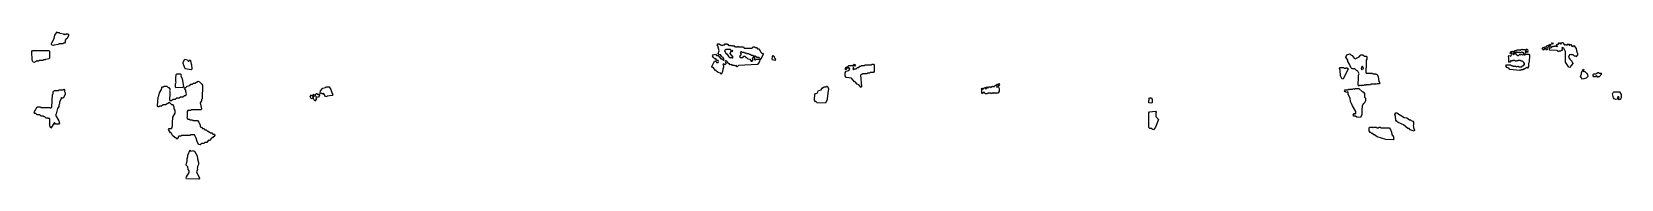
# Model space of a CAD drawing. Header units: millimetres. Extents: x 0 to 6989, y 0 to 646.
import ezdxf

# ---------------------------------------------------------------- set-up
doc = ezdxf.new("R2010")
doc.units = ezdxf.units.MM
doc.layers.add('Y', color=7, linetype='Continuous')

msp = doc.modelspace()

# ---------------------------------------------------------------- linework, layer by layer
at = {"layer": 'Y'}
for points in [[(88.4, 587.3), (86.7, 592.9), (88.3, 598.4), (98.3, 617.6), (101.7, 631.3), (110.9, 646.5), (112.7, 643.7), (121, 643.7), (122.7, 640.9), (139.3, 638.2), (142.6, 632.8), (145.9, 638.2), (149.2, 635.5), (150.9, 638.2), (159.3, 638.2), (161.9, 634), (161.9, 628.5), (154.3, 616.1), (151, 616.1), (146.9, 609.3), (146.9, 601.1), (144.3, 596.9), (139.3, 596.9), (137.7, 594.2), (119.3, 594.2), (117.7, 591.4), (97.7, 588.7), (96, 585.9), (88.4, 587.3)], [(6.7, 513.4), (1.7, 521.7), (0, 560.1), (2.5, 564.2), (76, 564.2), (78.5, 560.1), (78.5, 532.6), (76, 528.5), (61, 525.7), (59.3, 523), (51, 523), (49.3, 520.2), (32.7, 520.2), (31, 517.5), (24.2, 517.5), (22.6, 520.1), (19.3, 514.7), (17.6, 517.4), (12.6, 512), (6.7, 513.4)], [(3012.5, 471), (3009.2, 476.4), (3005.9, 476.4), (2995.9, 490.1), (2992.5, 490.1), (2990, 494.3), (3002.5, 517.7), (3007.7, 517.7), (3011, 512.2), (3017.5, 512.2), (3020, 516.2), (3017.5, 520.2), (3012.5, 520.2), (3007.5, 528.5), (3002.6, 528.5), (2997.5, 534), (2993.3, 540.9), (2995.9, 545.1), (3006, 547.8), (3011, 542.3), (3017.6, 542.3), (3029.3, 528.7), (3036, 528.7), (3041, 520.5), (3045, 524.5), (3039.2, 534), (3034.2, 536.7), (3027.5, 544.9), (3020.9, 547.6), (3018.3, 551.8), (3021.7, 562.8), (3016.7, 584.6), (3013.3, 590.2), (3015.9, 594.4), (3022.6, 594.4), (3027.7, 588.9), (3037.6, 586.2), (3039.2, 588.9), (3045.9, 588.9), (3049.3, 594.5), (3050.9, 591.7), (3052.5, 594.4), (3056, 594.4), (3059.3, 589), (3060.9, 591.7), (3064.3, 586.2), (3067.5, 586.2), (3069.3, 589), (3071, 586.2), (3079.3, 586.2), (3082.6, 583.4), (3086, 586.2), (3089.3, 580.7), (3092.6, 583.5), (3094.3, 580.7), (3102.6, 580.7), (3106, 583.5), (3107.7, 580.7), (3129.3, 580.7), (3132.7, 575.2), (3167.5, 575.2), (3170.9, 580.7), (3179.3, 580.7), (3181, 577.9), (3186, 577.9), (3191, 572.5), (3197.7, 572.5), (3204.4, 558.7), (3209.3, 553.3), (3212.7, 553.3), (3215.2, 549.1), (3210.2, 535.4), (3201.9, 524.4), (3198.5, 513.4), (3191, 503.8), (3107.6, 498.3), (3100.9, 492.8), (3097.6, 498.3), (3090.9, 495.6), (3089.2, 498.3), (3080.9, 498.3), (3077.6, 503.8), (3070.9, 501), (3067.5, 506.5), (3064.2, 506.5), (3055.9, 517.5), (3052.5, 517.5), (3050.9, 520.1), (3048.6, 516.2), (3053.6, 508), (3047.6, 501), (3041, 506.5), (3038.6, 502.5), (3041.9, 497.1), (3041.9, 491.6), (3038.5, 483.3), (3036.9, 472.4), (3030.9, 459.9), (3027.5, 465.5), (3017.5, 468.2), (3015.9, 471), (3012.5, 471)], [(3070, 551.8), (3075, 562.8), (3072.5, 569.5), (3052.6, 569.5), (3045.2, 562.8), (3052.7, 550.6), (3056, 550.6), (3064.3, 536.8), (3067.6, 534.1), (3079.3, 534.1), (3080.9, 531.5), (3083.3, 535.4), (3070, 551.8)], [(3081.7, 562.8), (3079.3, 566.7), (3076.9, 562.8), (3079.3, 558.9), (3081.7, 562.8)], [(6512.7, 495.8), (6526, 495.8), (6527.6, 493.1), (6536, 495.8), (6537.7, 493.1), (6550.9, 493.1), (6554.2, 498.6), (6557.6, 495.8), (6563.3, 502.6), (6563.3, 508), (6560.9, 512.1), (6554.2, 517.5), (6547.5, 517.5), (6545.9, 520.2), (6534.3, 520.2), (6532.6, 517.5), (6529.3, 520.2), (6527.7, 517.5), (6522.5, 517.5), (6520.9, 520.2), (6512.7, 520.2), (6511, 517.5), (6507.6, 520.2), (6504.2, 517.5), (6502.6, 520.1), (6497.6, 511.9), (6495, 516.2), (6495, 532.6), (6493.3, 538.2), (6495.9, 542.4), (6502.6, 539.6), (6508.3, 549.1), (6505, 557.3), (6507.6, 561.6), (6510.9, 558.8), (6512.6, 561.6), (6514.3, 558.8), (6517.6, 561.6), (6520.2, 557.3), (6518.6, 554.6), (6520.9, 550.7), (6522.6, 553.4), (6527.7, 545.1), (6531, 545.1), (6532.7, 542.3), (6537.6, 542.3), (6542.6, 547.9), (6544.3, 545.1), (6552.6, 547.8), (6554.3, 545.1), (6557.6, 545.1), (6561, 547.9), (6562.7, 545.1), (6565.9, 545.1), (6567.5, 547.8), (6582.7, 547.8), (6585.2, 543.6), (6583.5, 513.5), (6580.2, 508), (6580.2, 494.3), (6575.9, 487.3), (6574.2, 490.1), (6560.9, 481.9), (6559.3, 484.6), (6556, 479.2), (6549.3, 479.2), (6547.6, 476.4), (6544.3, 479.1), (6542.7, 476.4), (6499.2, 481.9), (6494.2, 487.4), (6485.9, 490.1), (6481.7, 497.1), (6484.2, 501.3), (6502.7, 501.3), (6504.3, 498.5), (6511, 498.5), (6512.7, 495.8)], [(6544.2, 555.8), (6532.6, 555.8), (6529.3, 558.5), (6524.3, 553), (6520, 560), (6522.5, 564.2), (6527.5, 564.2), (6529.2, 567), (6542.6, 567), (6545.9, 564.3), (6549.3, 569.8), (6550.9, 567.1), (6552.6, 569.8), (6555.9, 567), (6557.5, 569.7), (6566, 569.7), (6568.6, 565.5), (6566.9, 562.8), (6568.5, 557.3), (6566, 553.1), (6560.1, 551.7), (6557.5, 555.8), (6552.5, 555.8), (6550.9, 558.5), (6545.9, 553), (6544.2, 555.8)], [(6578.6, 565.5), (6576.9, 562.8), (6578.6, 560), (6576, 555.8), (6570, 560), (6571.7, 562.8), (6570, 565.5), (6574.3, 572.6), (6578.6, 565.5)], [(6650.9, 580.7), (6656, 580.7), (6657.6, 578), (6664.2, 586.2), (6667.7, 586.2), (6670.2, 581.9), (6661.9, 573.7), (6663.6, 571), (6660.9, 566.7), (6657.5, 572.3), (6651, 572.3), (6647.6, 566.7), (6641.6, 571), (6645.9, 577.9), (6649.2, 577.9), (6650.9, 580.7)], [(6676.9, 587.4), (6672.6, 580.4), (6670, 584.7), (6674.3, 591.7), (6676.9, 587.4)], [(6724.3, 564), (6722.7, 561.3), (6714.3, 561.3), (6712.6, 558.5), (6707.6, 564.1), (6674.2, 566.8), (6671.7, 571), (6675.9, 578), (6677.6, 575.3), (6679.2, 577.9), (6682.5, 577.9), (6685.9, 583.5), (6689.2, 580.7), (6690.9, 583.4), (6697.5, 583.4), (6699.2, 586.2), (6705.9, 580.7), (6708.3, 584.7), (6705, 590.2), (6707.6, 594.4), (6712.6, 591.7), (6717.6, 599.9), (6721, 594.4), (6724.2, 594.4), (6727.5, 599.8), (6731, 599.8), (6739.3, 588.9), (6742.5, 588.9), (6744.3, 591.7), (6746, 588.9), (6752.5, 588.9), (6755.9, 594.5), (6761, 586.2), (6766, 591.7), (6771, 583.4), (6774.3, 583.4), (6776, 580.7), (6780.9, 586.2), (6790.2, 573.8), (6791.9, 562.8), (6796.9, 551.8), (6796.9, 546.3), (6789.3, 536.6), (6787.5, 539.4), (6782.6, 539.4), (6777.6, 544.9), (6770.9, 544.9), (6769.2, 547.6), (6761, 544.9), (6756.9, 535.4), (6762.7, 525.9), (6771, 517.7), (6775.2, 508), (6766.9, 497), (6764.3, 490.1), (6758.4, 491.5), (6743.3, 513.5), (6743.3, 560), (6735.9, 575), (6729.3, 577.7), (6726.9, 573.7), (6730.2, 568.3), (6727.7, 564), (6724.3, 564)], [(6685.9, 599.9), (6688.6, 595.6), (6685.9, 591.3), (6683.3, 595.6), (6685.9, 599.9)], [(674.2, 484.7), (665, 508), (665, 513.5), (672.6, 525.9), (684.3, 523.2), (687.7, 517.7), (690.9, 517.7), (696, 523.2), (698.5, 519), (700.2, 505.3), (701.9, 502.6), (703.5, 483.4), (701, 479.2), (674.2, 484.7)], [(3168.3, 529.9), (3174.3, 536.9), (3178.6, 529.9), (3176.9, 527.2), (3179.3, 523.2), (3182.5, 523.2), (3184.2, 525.9), (3197.5, 525.9), (3200, 529.9), (3197.5, 533.9), (3187.6, 533.9), (3180.9, 539.4), (3177.7, 539.4), (3175.9, 536.6), (3172.5, 542.1), (3164.2, 542.1), (3159.2, 547.6), (3154.2, 547.6), (3152.5, 550.4), (3142.5, 550.4), (3140.9, 553.1), (3134.2, 553.1), (3132.5, 555.8), (3122.5, 555.8), (3120.9, 558.6), (3117.7, 558.6), (3115.2, 554.6), (3118.6, 549.1), (3111.9, 538.1), (3114.3, 534.1), (3125.9, 534.1), (3130.9, 539.6), (3136, 539.6), (3139.3, 534.1), (3142.6, 534.1), (3147.7, 528.6), (3157.7, 525.9), (3162.7, 517.7), (3167.5, 517.7), (3171.7, 524.4), (3168.3, 529.9)], [(3256.7, 538.2), (3259.2, 542.4), (3263.5, 538.2), (3263.5, 535.4), (3270.2, 524.4), (3267.6, 520.2), (3257.5, 523), (3255, 527.2), (3256.7, 538.2)], [(3585.2, 488.9), (3581, 479.1), (3576.6, 483.4), (3580.9, 493.1), (3585.2, 488.9)], [(3620.9, 427.1), (3617.6, 427.1), (3604.2, 443.6), (3580.9, 446.3), (3576.7, 453.2), (3576.7, 467), (3580.9, 473.9), (3592.5, 476.6), (3596.7, 483.4), (3592.6, 490.1), (3587.6, 487.3), (3585, 491.6), (3592.6, 498.5), (3607.5, 498.5), (3609.3, 501.4), (3611.9, 497.1), (3610.2, 494.3), (3613.6, 488.9), (3610.2, 483.4), (3612.6, 479.4), (3617.6, 484.8), (3624.2, 484.8), (3630.9, 490.3), (3635.9, 490.3), (3640.9, 495.8), (3645.9, 495.8), (3647.5, 498.5), (3660.9, 498.5), (3662.5, 501.3), (3692.5, 501.3), (3694.2, 504), (3701, 504), (3703.5, 499.8), (3703.5, 472.4), (3701, 468.2), (3686, 468.2), (3684.3, 465.5), (3674.3, 465.5), (3672.7, 462.7), (3652.7, 462.7), (3651, 460), (3646, 460), (3643.5, 456), (3648.5, 406.7), (3646, 402.4), (3635.9, 413.5), (3629.2, 416.2), (3620.9, 427.1)], [(3617.6, 504.1), (3621.9, 499.8), (3619.3, 495.5), (3615, 499.8), (3617.6, 504.1)], [(5753.3, 477.9), (5750, 486.1), (5752.5, 490.3), (5769.3, 490.3), (5771, 487.6), (5777.6, 487.6), (5781, 490.4), (5782.7, 487.6), (5786, 487.6), (5788.5, 483.4), (5766, 440.9), (5761.7, 439.4), (5755, 453.2), (5753.3, 477.9)], [(5833.3, 431.4), (5833.3, 456), (5836.7, 461.5), (5830.9, 473.7), (5824.2, 476.4), (5817.6, 484.6), (5805.9, 484.6), (5799.2, 490.2), (5793.3, 505.2), (5786.7, 516.2), (5786.7, 521.7), (5778.3, 535.4), (5782.5, 545.1), (5796, 550.6), (5799.3, 545.1), (5806, 542.3), (5814.3, 531.4), (5817.7, 531.4), (5819.3, 528.7), (5835.9, 536.9), (5844.2, 545.1), (5852.6, 545.1), (5859.3, 539.6), (5867.7, 539.6), (5870.2, 535.4), (5870.2, 527.2), (5866.9, 521.7), (5866.9, 488.8), (5865.2, 486.1), (5865.2, 469.7), (5867.7, 465.7), (5884.3, 465.7), (5887.6, 463), (5889.2, 465.7), (5894.3, 465.7), (5896, 462.9), (5907.7, 462.9), (5909.3, 460.2), (5914.3, 460.2), (5920.2, 450.6), (5923.5, 428.6), (5926.9, 423.1), (5924.3, 418.9), (5916, 418.9), (5914.3, 416.2), (5909.3, 418.9), (5907.7, 416.2), (5887.7, 416.2), (5886, 413.5), (5882.5, 413.5), (5880.9, 416.1), (5879.3, 413.5), (5866, 413.5), (5864.3, 410.7), (5859.3, 413.4), (5857.7, 410.7), (5844.3, 410.7), (5842.6, 407.9), (5840.9, 410.7), (5837.7, 410.7), (5836, 407.9), (5831.7, 412.1), (5831.7, 428.6), (5833.3, 431.4)], [(5850.9, 484.9), (5852.6, 482.2), (5855, 486.1), (5850.9, 495.5), (5846.9, 491.5), (5845.2, 486.1), (5847.6, 479.5), (5850.9, 484.9)], [(6505.2, 554.6), (6502.6, 550.3), (6500, 554.6), (6502.6, 558.9), (6505.2, 554.6)], [(6511.9, 549.1), (6514.3, 545.1), (6518.3, 549.1), (6514.3, 555.7), (6511.9, 549.1)], [(726.7, 165.7), (723.3, 179.4), (715.9, 194.4), (697.7, 194.4), (696, 191.7), (657.7, 191.7), (656, 188.9), (646, 188.9), (639.3, 175.2), (637.5, 175.2), (634.2, 180.7), (630.9, 180.7), (619.2, 191.7), (612.5, 202.6), (609.2, 202.6), (601.7, 217.8), (604.2, 222), (614.2, 222), (616.7, 226), (616.7, 231.5), (618.3, 234.2), (618.3, 258.9), (620, 261.6), (620, 272.6), (630, 289), (630, 302.6), (626.7, 308.1), (626.7, 316.3), (620.9, 325.8), (615.9, 325.8), (605.9, 336.8), (587.6, 325.8), (577.6, 325.8), (571, 320.4), (561, 320.4), (559.3, 317.6), (555.9, 317.6), (553.3, 321.8), (555, 360.2), (558.3, 365.7), (561.7, 379.4), (570, 393.1), (571.7, 401.3), (574.2, 405.4), (579.2, 405.4), (580.9, 408.2), (594.3, 408.2), (599.3, 402.7), (602.7, 402.7), (606.9, 395.8), (606.9, 390.3), (605.2, 387.5), (606.9, 384.8), (606.9, 362.9), (605.2, 360.1), (605.2, 349.2), (607.7, 345.2), (614.2, 345.2), (620.9, 350.7), (630.9, 350.7), (637.6, 356.2), (647.6, 356.2), (654.2, 361.6), (664.2, 361.6), (670.9, 367.1), (677.5, 367.1), (680, 373.9), (676.7, 384.8), (676.7, 390.3), (671.7, 398.5), (674.2, 402.7), (677.6, 402.7), (682.5, 408.2), (694.2, 410.9), (699.2, 416.4), (705.9, 416.4), (710.9, 421.9), (717.6, 421.9), (730.9, 430.1), (737.7, 427.3), (747.7, 416.4), (750.2, 412.2), (748.5, 351.9), (746.9, 349.2), (746.9, 343.7), (740.2, 335.5), (746.9, 308.1), (744.3, 303.9), (701, 303.9), (699.3, 301.2), (686, 301.2), (683.5, 297.2), (683.5, 275.3), (681.9, 269.8), (686, 263.1), (692.7, 263.1), (694.3, 260.3), (706, 260.3), (707.7, 257.6), (729.3, 257.6), (735.2, 250.7), (740.2, 237), (740.2, 231.5), (742.7, 227.5), (746, 227.5), (751, 222), (757.7, 222), (761, 216.5), (766, 216.5), (772.6, 211), (776, 211), (786, 202.8), (791, 202.8), (796, 197.3), (802.7, 197.3), (805.2, 193.1), (801, 186.2), (797.7, 186.2), (794.3, 180.7), (791, 180.7), (781, 169.8), (776, 169.8), (769.3, 161.5), (761, 161.5), (756, 156.1), (747.6, 156.1), (741, 150.6), (733.4, 152), (726.7, 165.7)], [(631.7, 403.9), (631.7, 417.7), (635, 425.9), (633.3, 428.6), (633.3, 450.5), (635, 453.3), (635, 458.8), (637.5, 462.9), (652.7, 462.9), (656.9, 456), (655.2, 453.3), (661.9, 439.6), (666.9, 406.7), (664.3, 402.5), (633.4, 401.1), (631.7, 403.9)], [(6836, 465.6), (6840.2, 458.8), (6841.9, 450.5), (6834.3, 443.6), (6818.4, 439.5), (6810, 450.5), (6813.3, 461.5), (6813.3, 467), (6820.9, 482.2), (6823.6, 477.9), (6821.9, 475.2), (6824.3, 471.2), (6827.6, 473.9), (6836, 465.6)], [(6891, 465.7), (6901, 465.7), (6903.6, 461.5), (6891, 449), (6887.7, 449), (6885.9, 446.2), (6879.3, 454.5), (6874.3, 449), (6867.5, 449), (6865, 453.2), (6865, 458.8), (6867.5, 462.9), (6877.6, 462.9), (6885.9, 468.4), (6889.3, 468.4), (6891, 465.7)], [(80, 234.2), (80, 242.4), (78.3, 245.2), (80, 247.9), (80, 261.6), (77.5, 265.6), (74.2, 265.6), (72.5, 268.3), (62.6, 268.3), (57.6, 273.8), (52.5, 273.8), (50.9, 276.5), (40.9, 276.5), (35.9, 282), (24.2, 282), (17.6, 287.5), (12.5, 287.5), (10, 294.5), (24.2, 317.8), (37.7, 317.8), (39.3, 315.1), (79.3, 315.1), (81, 312.3), (85.9, 312.3), (88.3, 316.4), (91.7, 371.1), (93.3, 373.9), (93.3, 382.1), (95.9, 386.2), (99.2, 389), (117.5, 389), (119.2, 391.7), (137.6, 391.7), (141, 394.5), (143.5, 390.3), (143.5, 384.8), (146.9, 379.4), (146.9, 371.1), (137.7, 356), (132.5, 356), (130.9, 358.6), (128.5, 354.6), (121.9, 338.2), (121.9, 330), (118.5, 324.5), (118.5, 319.1), (113.5, 310.8), (106.9, 286.2), (103.6, 280.8), (118.5, 256.2), (121.9, 245.1), (119.3, 241), (104.2, 241), (99.3, 249.1), (84.3, 224.4), (80, 234.2)], [(1223.3, 362.9), (1229.3, 369.9), (1236.9, 360.2), (1232.6, 353.2), (1228.4, 354.6), (1223.3, 362.9)], [(1240, 362.9), (1238.3, 368.4), (1240.9, 372.7), (1245.9, 364.5), (1250.9, 375.3), (1254.3, 375.3), (1257.6, 369.9), (1259.2, 372.6), (1262.7, 372.6), (1265.2, 368.4), (1261, 358.7), (1251, 361.4), (1248.6, 357.4), (1251.9, 351.9), (1244.2, 342.2), (1236.7, 357.4), (1240, 362.9)], [(1291.7, 362.8), (1282.6, 377.8), (1279.3, 372.3), (1272.6, 377.8), (1270.9, 375), (1268.3, 379.3), (1270, 387.6), (1279.2, 400), (1290.9, 402.7), (1292.5, 405.4), (1307.7, 405.4), (1315.2, 393.1), (1320.2, 376.6), (1323.6, 371.1), (1321, 366.9), (1299.3, 364.2), (1297.6, 361.4), (1291.7, 362.8)], [(3445.9, 339.5), (3441.7, 346.4), (3441.7, 360.2), (3443.3, 362.9), (3443.3, 371.1), (3445.9, 375.3), (3452.5, 378), (3459.2, 389), (3470.9, 391.7), (3477.5, 402.7), (3480.9, 402.7), (3482.5, 405.4), (3492.5, 405.4), (3494.2, 408.2), (3497.7, 408.2), (3503.5, 398.5), (3501.9, 384.8), (3500.2, 382), (3500.2, 371.1), (3498.5, 368.3), (3496.9, 349.2), (3489.3, 334), (3453.4, 335.4), (3449.2, 339.5), (3445.9, 339.5)], [(4176.7, 379.3), (4176.7, 393), (4175, 395.8), (4177.6, 400), (4182.6, 394.6), (4185.9, 399.9), (4191, 402.7), (4195.9, 394.6), (4198.3, 398.5), (4196.7, 401.2), (4199.3, 405.5), (4204.3, 400), (4207.5, 405.4), (4214.3, 405.4), (4217.6, 402.8), (4220.9, 408.2), (4224.3, 405.5), (4227.6, 408.2), (4230.9, 405.5), (4234.2, 410.9), (4237.5, 410.9), (4239.2, 413.7), (4243.6, 409.5), (4241.9, 406.7), (4244.3, 402.8), (4246.7, 406.7), (4243.3, 412.2), (4245.9, 416.5), (4247.6, 413.7), (4252.6, 419.2), (4255.2, 414.9), (4248.6, 406.7), (4253.5, 398.5), (4253.5, 384.8), (4247.6, 377.9), (4234.3, 377.9), (4232.6, 375), (4229.3, 380.5), (4227.7, 377.9), (4221, 377.9), (4219.3, 375), (4217.5, 377.9), (4204.3, 377.9), (4202.7, 375.1), (4192.5, 375.1), (4189.2, 380.6), (4182.7, 380.6), (4179.3, 375), (4176.7, 379.3)], [(4911.7, 335.4), (4912.5, 356.3), (4915.9, 353.5), (4917.5, 356.2), (4922.7, 356.2), (4926.9, 349.2), (4926.9, 338.2), (4924.3, 334), (4911.7, 335.4)], [(5812.5, 276.5), (5810, 280.8), (5814.2, 287.7), (5817.7, 287.7), (5819.3, 285.1), (5821.7, 289), (5821.7, 297.2), (5806.7, 321.8), (5803.3, 332.7), (5798.3, 341), (5796.7, 354.7), (5788.3, 371.1), (5788.3, 379.3), (5785.9, 383.3), (5779.2, 380.6), (5777.5, 383.3), (5774.2, 383.3), (5771.7, 387.5), (5774.2, 391.7), (5785.9, 391.7), (5789.3, 394.5), (5792.6, 391.8), (5794.2, 394.5), (5807.5, 394.5), (5809.2, 397.3), (5815.9, 394.5), (5817.5, 397.2), (5834.3, 397.2), (5851, 383.5), (5854.3, 383.5), (5860.2, 376.6), (5860.2, 360.2), (5863.5, 354.7), (5863.5, 343.7), (5857.7, 331.3), (5856, 331.3), (5850.2, 321.8), (5850.2, 313.6), (5848.5, 310.8), (5848.5, 283.5), (5842.7, 271.1), (5826.7, 272.4), (5820.9, 276.5), (5812.5, 276.5)], [(6984.3, 347.7), (6981, 350.4), (6979.3, 347.6), (6976.7, 351.9), (6980, 357.4), (6977.5, 361.4), (6974.3, 361.4), (6971.9, 357.4), (6973.6, 354.7), (6971, 350.5), (6965.1, 349.1), (6957.5, 353.2), (6955, 357.4), (6950, 373.9), (6952.5, 380.8), (6955.9, 383.5), (6981, 383.5), (6988.5, 371.1), (6988.5, 357.4), (6984.3, 347.7)], [(4925.9, 219.1), (4924.2, 221.8), (4915.9, 221.8), (4911.7, 226), (4911.7, 291.7), (4914.2, 295.9), (4941, 298.7), (4943.5, 294.5), (4941.9, 289), (4941.9, 275.3), (4953.6, 261.6), (4940.2, 228.7), (4932.6, 216.3), (4925.9, 219.1)], [(6050.9, 221.8), (6030.9, 238.2), (6007.5, 249.2), (6000.9, 254.7), (5998.3, 258.8), (5996.7, 275.3), (5993.3, 283.5), (5997.5, 290.4), (6002.6, 290.4), (6034.3, 271.3), (6046, 268.5), (6057.6, 260.3), (6062.7, 260.3), (6064.3, 257.6), (6072.7, 254.8), (6075.2, 250.7), (6075.2, 239.7), (6073.5, 234.2), (6075.2, 231.5), (6075.2, 226), (6080.2, 215), (6077.6, 210.8), (6060.9, 216.3), (6055.9, 221.8), (6050.9, 221.8)], [(5904.2, 194.4), (5900.9, 194.4), (5895.9, 199.9), (5892.6, 199.9), (5887.6, 205.4), (5884.2, 205.4), (5880, 212.3), (5880, 223.3), (5882.5, 227.5), (5896, 227.5), (5897.6, 224.8), (5899.2, 227.5), (5912.7, 227.5), (5914.3, 224.7), (5920.9, 224.7), (5922.5, 227.5), (5929.3, 227.5), (5931, 224.7), (5967.6, 224.7), (5973.5, 217.8), (5978.5, 206.9), (5980.2, 195.9), (5986.9, 185), (5986.9, 179.5), (5988.6, 176.7), (5986, 172.5), (5953.4, 173.9), (5915.9, 186.2), (5904.2, 194.4)], [(678.3, 4.2), (680, 9.7), (691.7, 28.9), (691.7, 37), (688.3, 42.5), (686.7, 53.4), (678.3, 61.7), (683.3, 80.9), (683.3, 89.1), (686.7, 100.1), (686.7, 105.5), (695.9, 129), (699.3, 123.4), (711, 126.2), (712.7, 123.4), (716, 123.4), (726.9, 102.8), (728.5, 89.1), (733.5, 72.7), (733.5, 64.4), (728.5, 56.2), (728.5, 50.7), (726.9, 48), (728.5, 42.5), (723.5, 31.6), (736.9, 4.2), (734.3, 0), (680, 1.4), (678.3, 4.2)]]:
    msp.add_lwpolyline(points, close=True, dxfattribs=at)

doc.saveas('drawing.dxf')
